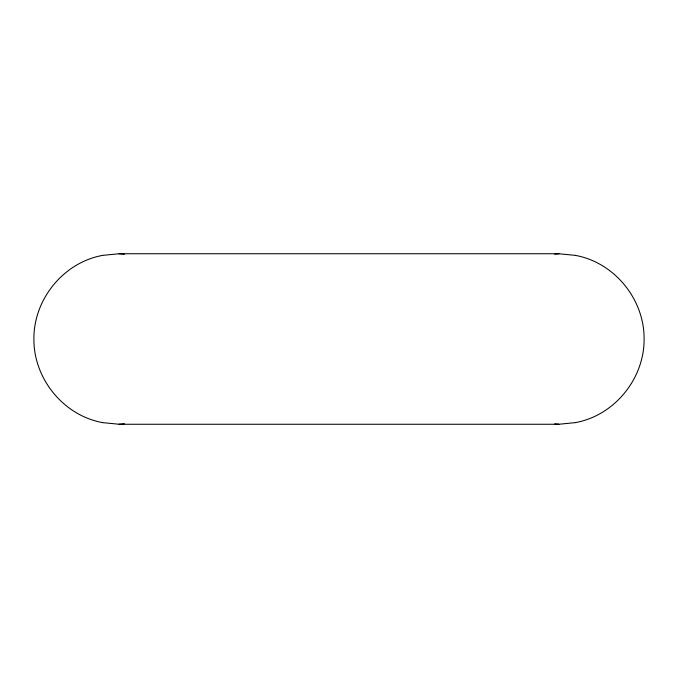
<?xml version="1.0" encoding="UTF-8"?>
<svg xmlns="http://www.w3.org/2000/svg" width="678" height="678" viewBox="0 0 678 678"><rect width="100%" height="100%" fill="white"/><g stroke="black" fill="none" stroke-linecap="round" stroke-linejoin="round"><path stroke-width="1.02" d="M102.607 255.386C63.435 262.505 33.595 299.354 33.9 339C33.595 378.646 63.435 415.495 102.607 422.614M575.393 422.614C614.565 415.495 644.405 378.646 644.1 339C644.405 299.354 614.565 262.505 575.393 255.386M102.463 255.386L119.218 253.742M554.765 254.157L558.918 253.742L119.082 253.742L124.405 254.258M124.405 423.742L119.082 424.259L558.918 424.259L554.765 423.843M558.782 424.259L575.537 422.614M558.782 253.742L575.537 255.386M102.463 422.614L119.218 424.259"/></g></svg>
